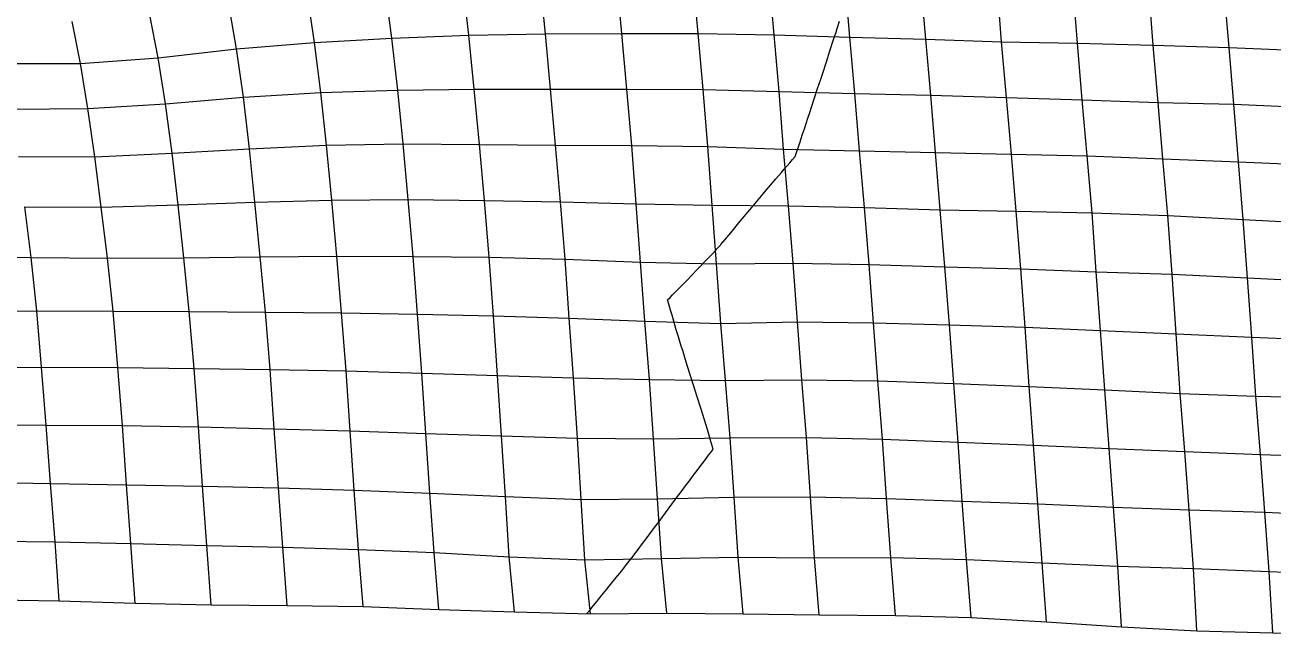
# Model space of a CAD drawing. Header units: metres. Extents: x -1994 to 1259, y -764 to 1460.
# Drawn here: x -368 to 450, y -711 to -312 of the extents above; entities that cross this region are included whole.
import ezdxf

# ---------------------------------------------------------------- set-up
doc = ezdxf.new("R2010")
doc.units = ezdxf.units.M

msp = doc.modelspace()

# ---------------------------------------------------------------- linework, layer by layer
for p, q in [((-76.96521, -318.313, -5031.5522), (-80.86218, -284.27347, -4994.7344)), ((-26.769287, -317.4492, -5027.8945), (-30.423218, -282.40134, -4992.2095)), ((23.285034, -317.17358, -5023.5757), (19.858276, -281.18304, -4988.9497)), ((73.252686, -317.25708, -5018.8535), (69.923706, -280.86084, -4984.6836)), ((123.009155, -318.21695, -5013.147), (119.77026, -281.44717, -4979.3965)), ((172.65833, -319.62256, -5006.9395), (169.41492, -282.87115, -4973.168)), ((222.30334, -321.04523, -5000.7124), (219.07996, -284.21045, -4967.035)), ((271.89075, -322.70618, -4994.2183), (268.92847, -284.78894, -4961.757)), ((321.66333, -323.59976, -4988.586), (318.66553, -285.82956, -4955.9595)), ((-178.12378, -323.2205, -5035.295), (-182.69775, -291.99002, -4995.321)), ((-127.45422, -320.3919, -5033.8447), (-131.61755, -287.4572, -4995.785)), ((371.31348, -325.00143, -4982.383), (368.2495, -287.50497, -4949.4487)), ((420.97583, -326.3519, -4976.237), (417.83716, -289.16528, -4942.9546)), ((-229.12183, -327.41193, -5035.2144), (-234.20093, -298.27753, -4992.885)), ((-331.36365, -336.81427, -5033.9067), (-336.84644, -309.35455, -4989.696)), ((-280.5144, -333.24057, -5033.2935), (-285.8839, -305.31082, -4989.611)), ((164.30933, -313.97272, -5003.0605), (165.89038, -309.11694, -4998.272)), ((-127.45422, -320.3919, -5033.8447), (-76.96521, -318.313, -5031.5522)), ((-76.96521, -318.313, -5031.5522), (-26.769287, -317.4492, -5027.8945)), ((-73.39966, -353.72714, -5066.826), (-76.96521, -318.313, -5031.5522)), ((-26.769287, -317.4492, -5027.8945), (23.285034, -317.17358, -5023.5757)), ((-23.428833, -353.79816, -5062.118), (-26.769287, -317.4492, -5027.8945)), ((26.584595, -353.69193, -5057.609), (23.285034, -317.17358, -5023.5757)), ((23.285034, -317.17358, -5023.5757), (73.252686, -317.25708, -5018.8535)), ((76.53772, -353.83582, -5052.819), (73.252686, -317.25708, -5018.8535)), ((73.252686, -317.25708, -5018.8535), (123.009155, -318.21695, -5013.147)), ((126.17615, -355.2854, -5046.562), (123.009155, -318.21695, -5013.147)), ((123.009155, -318.21695, -5013.147), (172.65833, -319.62256, -5006.9395)), ((162.729, -318.82724, -5007.844), (163.51941, -316.39914, -5005.4536)), ((163.51941, -316.39914, -5005.4536), (164.30933, -313.97272, -5003.0605)), ((-229.12183, -327.41193, -5035.2144), (-178.12378, -323.2205, -5035.295)), ((-178.12378, -323.2205, -5035.295), (-127.45422, -320.3919, -5033.8447)), ((-173.90259, -355.91492, -5073.6245), (-178.12378, -323.2205, -5035.295)), ((-123.54553, -354.38284, -5070.718), (-127.45422, -320.3919, -5033.8447)), ((159.56458, -328.54962, -5017.402), (161.93799, -321.2574, -5010.2334)), ((161.93799, -321.2574, -5010.2334), (162.729, -318.82724, -5007.844)), ((175.8706, -356.50323, -5040.5654), (172.65833, -319.62256, -5006.9395)), ((172.65833, -319.62256, -5006.9395), (222.30334, -321.04523, -5000.7124)), ((225.58704, -357.6292, -5034.672), (222.30334, -321.04523, -5000.7124)), ((222.30334, -321.04523, -5000.7124), (271.89075, -322.70618, -4994.2183)), ((275.18713, -359.23767, -5028.2363), (271.89075, -322.70618, -4994.2183)), ((271.89075, -322.70618, -4994.2183), (321.66333, -323.59976, -4988.586)), ((324.79858, -360.79953, -5021.8535), (321.66333, -323.59976, -4988.586)), ((321.66333, -323.59976, -4988.586), (371.31348, -325.00143, -4982.383)), ((374.3828, -362.47495, -5015.343), (371.31348, -325.00143, -4982.383)), ((371.31348, -325.00143, -4982.383), (420.97583, -326.3519, -4976.237)), ((424.09326, -363.62518, -5009.422), (420.97583, -326.3519, -4976.237)), ((420.97583, -326.3519, -4976.237), (470.4414, -328.51965, -4969.173)), ((-331.36365, -336.81427, -5033.9067), (-280.5144, -333.24057, -5033.2935)), ((-280.5144, -333.24057, -5033.2935), (-229.12183, -327.41193, -5035.2144)), ((-275.68176, -363.39777, -5074.4736), (-280.5144, -333.24057, -5033.2935)), ((-224.64673, -359.05273, -5074.7275), (-229.12183, -327.41193, -5035.2144)), ((157.17847, -335.89474, -5024.514), (159.56458, -328.54962, -5017.402)), ((-381.35632, -336.8345, -5038.512), (-331.36365, -336.81427, -5033.9067)), ((-326.3866, -366.3721, -5075.7603), (-331.36365, -336.81427, -5033.9067)), ((154.35425, -344.6018, -5032.8325), (154.78137, -343.28473, -5031.574)), ((154.78137, -343.28473, -5031.574), (157.17847, -335.89474, -5024.514)), ((151.48486, -353.329, -5041.133), (153.49854, -347.24115, -5035.3438)), ((153.49854, -347.24115, -5035.3438), (153.92664, -345.92065, -5034.089)), ((153.92664, -345.92065, -5034.089), (154.35425, -344.6018, -5032.8325)), ((-275.68176, -363.39777, -5074.4736), (-224.64673, -359.05273, -5074.7275)), ((-224.64673, -359.05273, -5074.7275), (-173.90259, -355.91492, -5073.6245)), ((-220.6687, -392.7561, -5111.9233), (-224.64673, -359.05273, -5074.7275)), ((-173.90259, -355.91492, -5073.6245), (-123.54553, -354.38284, -5070.718)), ((-170.1294, -390.46777, -5109.866), (-173.90259, -355.91492, -5073.6245)), ((-123.54553, -354.38284, -5070.718), (-73.39966, -353.72714, -5066.826)), ((-119.92456, -389.5672, -5106.2495), (-123.54553, -354.38284, -5070.718)), ((-70.0437, -390.01175, -5101.1216), (-73.39966, -353.72714, -5066.826)), ((-73.39966, -353.72714, -5066.826), (-23.428833, -353.79816, -5062.118)), ((-23.428833, -353.79816, -5062.118), (26.584595, -353.69193, -5057.609)), ((-20.141357, -390.36636, -5096.0947), (-23.428833, -353.79816, -5062.118)), ((29.77539, -390.66122, -5091.1353), (26.584595, -353.69193, -5057.609)), ((26.584595, -353.69193, -5057.609), (76.53772, -353.83582, -5052.819)), ((79.603516, -391.32373, -5085.7627), (76.53772, -353.83582, -5052.819)), ((76.53772, -353.83582, -5052.819), (126.17615, -355.2854, -5046.562)), ((129.1665, -393.08646, -5079.154), (126.17615, -355.2854, -5046.562)), ((126.17615, -355.2854, -5046.562), (175.8706, -356.50323, -5040.5654)), ((147.43347, -365.60516, -5052.5977), (149.46289, -359.45123, -5046.884)), ((149.46289, -359.45123, -5046.884), (151.48486, -353.329, -5041.133)), ((178.89246, -394.17368, -5073.3037), (175.8706, -356.50323, -5040.5654)), ((175.8706, -356.50323, -5040.5654), (225.58704, -357.6292, -5034.672)), ((228.62744, -395.2228, -5067.497), (225.58704, -357.6292, -5034.672)), ((225.58704, -357.6292, -5034.672), (275.18713, -359.23767, -5028.2363)), ((278.36633, -396.25555, -5061.708), (275.18713, -359.23767, -5028.2363)), ((275.18713, -359.23767, -5028.2363), (324.79858, -360.79953, -5021.8535)), ((-376.46643, -366.75406, -5079.9595), (-326.3866, -366.3721, -5075.7603)), ((-326.3866, -366.3721, -5075.7603), (-275.68176, -363.39777, -5074.4736)), ((-321.93347, -398.10413, -5115.171), (-326.3866, -366.3721, -5075.7603)), ((-271.354, -395.64972, -5113.301), (-275.68176, -363.39777, -5074.4736)), ((146.2793, -369.10507, -5055.8467), (147.43347, -365.60516, -5052.5977)), ((328.063, -397.46423, -5055.7217), (324.79858, -360.79953, -5021.8535)), ((324.79858, -360.79953, -5021.8535), (374.3828, -362.47495, -5015.343)), ((377.6145, -399.27423, -5049.06), (374.3828, -362.47495, -5015.343)), ((374.3828, -362.47495, -5015.343), (424.09326, -363.62518, -5009.422)), ((427.13257, -401.2234, -5042.2417), (424.09326, -363.62518, -5009.422)), ((424.09326, -363.62518, -5009.422), (473.5537, -365.8146, -5002.3335)), ((142.80151, -379.6677, -5065.522), (145.12146, -372.61932, -5059.08)), ((145.12146, -372.61932, -5059.08), (146.2793, -369.10507, -5055.8467)), ((140.47559, -386.74042, -5071.9355), (141.63904, -383.20197, -5068.7314)), ((141.63904, -383.20197, -5068.7314), (142.80151, -379.6677, -5065.522)), ((-220.6687, -392.7561, -5111.9233), (-170.1294, -390.46777, -5109.866)), ((-170.1294, -390.46777, -5109.866), (-119.92456, -389.5672, -5106.2495)), ((-166.70972, -426.48782, -5144.459), (-170.1294, -390.46777, -5109.866)), ((-116.611694, -426.0304, -5140.3447), (-119.92456, -389.5672, -5106.2495)), ((-119.92456, -389.5672, -5106.2495), (-70.0437, -390.01175, -5101.1216)), ((-66.75903, -426.5918, -5135.0854), (-70.0437, -390.01175, -5101.1216)), ((-70.0437, -390.01175, -5101.1216), (-20.141357, -390.36636, -5096.0947)), ((-16.988037, -427.49124, -5129.447), (-20.141357, -390.36636, -5096.0947)), ((-20.141357, -390.36636, -5096.0947), (29.77539, -390.66122, -5091.1353)), ((32.6969, -428.74783, -5123.4062), (29.77539, -390.66122, -5091.1353)), ((29.77539, -390.66122, -5091.1353), (79.603516, -391.32373, -5085.7627)), ((82.43396, -429.78845, -5117.609), (79.603516, -391.32373, -5085.7627)), ((79.603516, -391.32373, -5085.7627), (129.1665, -393.08646, -5079.154)), ((137.89319, -394.58646, -5079.1006), (138.93445, -391.42804, -5076.1777)), ((138.93445, -391.42804, -5076.1777), (139.98633, -388.22858, -5073.282)), ((139.98633, -388.22858, -5073.282), (140.14941, -387.73248, -5072.8335)), ((140.14941, -387.73248, -5072.8335), (140.3125, -387.23642, -5072.3843)), ((140.3125, -387.23642, -5072.3843), (140.47559, -386.74042, -5071.9355)), ((-371.8817, -397.93988, -5119.984), (-321.93347, -398.10413, -5115.171)), ((-321.93347, -398.10413, -5115.171), (-271.354, -395.64972, -5113.301)), ((-317.78528, -431.10114, -5153.1606), (-321.93347, -398.10413, -5115.171)), ((-271.354, -395.64972, -5113.301), (-220.6687, -392.7561, -5111.9233)), ((-267.4336, -429.59204, -5150.2275), (-271.354, -395.64972, -5113.301)), ((-217.01721, -427.81378, -5147.5977), (-220.6687, -392.7561, -5111.9233)), ((132.3186, -430.21658, -5112.4995), (129.1665, -393.08646, -5079.154)), ((129.1665, -393.08646, -5079.154), (178.89246, -394.17368, -5073.3037)), ((133.24048, -401.95117, -5086.406), (135.04614, -399.84674, -5084.226)), ((135.04614, -399.84674, -5084.226), (136.85486, -397.7296, -5082.0615)), ((136.85486, -397.7296, -5082.0615), (137.89319, -394.58646, -5079.1006)), ((182.06055, -431.23752, -5106.724), (178.89246, -394.17368, -5073.3037)), ((178.89246, -394.17368, -5073.3037), (228.62744, -395.2228, -5067.497)), ((231.67908, -432.7698, -5100.374), (228.62744, -395.2228, -5067.497)), ((228.62744, -395.2228, -5067.497), (278.36633, -396.25555, -5061.708)), ((281.42957, -433.75464, -5094.639), (278.36633, -396.25555, -5061.708)), ((278.36633, -396.25555, -5061.708), (328.063, -397.46423, -5055.7217)), ((331.167, -434.79395, -5088.8433), (328.063, -397.46423, -5055.7217)), ((328.063, -397.46423, -5055.7217), (377.6145, -399.27423, -5049.06)), ((380.75488, -436.4536, -5082.35), (377.6145, -399.27423, -5049.06)), ((377.6145, -399.27423, -5049.06), (427.13257, -401.2234, -5042.2417)), ((126.02417, -410.3409, -5095.1562), (127.82837, -408.24313, -5092.969)), ((127.82837, -408.24313, -5092.969), (129.63159, -406.1493, -5090.7773)), ((129.63159, -406.1493, -5090.7773), (133.24048, -401.95117, -5086.406)), ((430.1277, -439.00473, -5074.8555), (427.13257, -401.2234, -5042.2417)), ((427.13257, -401.2234, -5042.2417), (476.5691, -403.51193, -5035.042)), ((117.82544, -419.95282, -5104.9404), (121.93225, -415.11417, -5100.087)), ((121.93225, -415.11417, -5100.087), (123.98071, -412.71683, -5097.634)), ((123.98071, -412.71683, -5097.634), (126.02417, -410.3409, -5095.1562)), ((111.52576, -427.45343, -5112.232), (113.704834, -424.85443, -5109.7188)), ((113.704834, -424.85443, -5109.7188), (115.766846, -422.3947, -5107.341)), ((115.766846, -422.3947, -5107.341), (117.82544, -419.95282, -5104.9404)), ((-363.60144, -464.0016, -5195.8867), (-367.69397, -430.77283, -5158.1577)), ((-367.69397, -430.77283, -5158.1577), (-317.78528, -431.10114, -5153.1606)), ((-317.78528, -431.10114, -5153.1606), (-267.4336, -429.59204, -5150.2275)), ((-313.69775, -464.35095, -5190.866), (-317.78528, -431.10114, -5153.1606)), ((-267.4336, -429.59204, -5150.2275), (-217.01721, -427.81378, -5147.5977)), ((-263.6543, -464.12064, -5186.4966), (-267.4336, -429.59204, -5150.2275)), ((-217.01721, -427.81378, -5147.5977), (-166.70972, -426.48782, -5144.459)), ((-213.53235, -463.56406, -5182.4937), (-217.01721, -427.81378, -5147.5977)), ((-166.70972, -426.48782, -5144.459), (-116.611694, -426.0304, -5140.3447)), ((-163.4458, -463.15454, -5178.325), (-166.70972, -426.48782, -5144.459)), ((-113.50903, -463.36603, -5173.4595), (-116.611694, -426.0304, -5140.3447)), ((-116.611694, -426.0304, -5140.3447), (-66.75903, -426.5918, -5135.0854)), ((-63.62854, -463.8119, -5168.33), (-66.75903, -426.5918, -5135.0854)), ((-66.75903, -426.5918, -5135.0854), (-16.988037, -427.49124, -5129.447)), ((-13.957764, -465.12756, -5162.2236), (-16.988037, -427.49124, -5129.447)), ((-16.988037, -427.49124, -5129.447), (32.6969, -428.74783, -5123.4062)), ((35.54602, -467.1358, -5155.339), (32.6969, -428.74783, -5123.4062)), ((32.6969, -428.74783, -5123.4062), (82.43396, -429.78845, -5117.609)), ((85.27234, -468.22107, -5149.491), (82.43396, -429.78845, -5117.609)), ((82.43396, -429.78845, -5117.609), (132.3186, -430.21658, -5112.4995)), ((100.82544, -440.2506, -5124.506), (107.164185, -432.66888, -5117.237)), ((107.164185, -432.66888, -5117.237), (109.345215, -430.06018, -5114.7354)), ((109.345215, -430.06018, -5114.7354), (111.52576, -427.45343, -5112.232)), ((135.39551, -467.65924, -5145.494), (132.3186, -430.21658, -5112.4995)), ((132.3186, -430.21658, -5112.4995), (182.06055, -431.23752, -5106.724)), ((185.16528, -468.5646, -5139.8486), (182.06055, -431.23752, -5106.724)), ((182.06055, -431.23752, -5106.724), (231.67908, -432.7698, -5100.374)), ((234.78113, -470.10806, -5133.486), (231.67908, -432.7698, -5100.374)), ((231.67908, -432.7698, -5100.374), (281.42957, -433.75464, -5094.639)), ((94.54407, -447.80188, -5131.6333), (100.82544, -440.2506, -5124.506)), ((284.44922, -471.43427, -5127.3677), (281.42957, -433.75464, -5094.639)), ((281.42957, -433.75464, -5094.639), (331.167, -434.79395, -5088.8433)), ((333.96533, -473.39194, -5120.5396), (331.167, -434.79395, -5088.8433)), ((331.167, -434.79395, -5088.8433), (380.75488, -436.4536, -5082.35)), ((383.56982, -474.98203, -5114.125), (380.75488, -436.4536, -5082.35)), ((380.75488, -436.4536, -5082.35), (430.1277, -439.00473, -5074.8555)), ((432.97437, -477.40253, -5106.777), (430.1277, -439.00473, -5074.8555)), ((430.1277, -439.00473, -5074.8555), (479.4585, -441.73245, -5067.1626)), ((88.17236, -455.54318, -5138.703), (94.54407, -447.80188, -5131.6333)), ((86.15503, -457.76868, -5140.7393), (86.58728, -457.31848, -5140.3276)), ((86.58728, -457.31848, -5140.3276), (87.01941, -456.8689, -5139.9155)), ((87.01941, -456.8689, -5139.9155), (87.451294, -456.42, -5139.502)), ((87.451294, -456.42, -5139.502), (87.69177, -456.1275, -5139.2363)), ((87.69177, -456.1275, -5139.2363), (87.93213, -455.8352, -5138.9697)), ((87.93213, -455.8352, -5138.9697), (88.17236, -455.54318, -5138.703)), ((-413.46704, -463.49466, -5201.085), (-363.60144, -464.0016, -5195.8867)), ((-359.93005, -498.9772, -5231.6533), (-363.60144, -464.0016, -5195.8867)), ((-363.60144, -464.0016, -5195.8867), (-313.69775, -464.35095, -5190.866)), ((-313.69775, -464.35095, -5190.866), (-263.6543, -464.12064, -5186.4966)), ((-309.9796, -499.13223, -5226.8506), (-313.69775, -464.35095, -5190.866)), ((-263.6543, -464.12064, -5186.4966), (-213.53235, -463.56406, -5182.4937)), ((-260.06555, -499.4389, -5221.878), (-263.6543, -464.12064, -5186.4966)), ((-213.53235, -463.56406, -5182.4937), (-163.4458, -463.15454, -5178.325)), ((-210.16638, -499.80664, -5216.8364), (-213.53235, -463.56406, -5182.4937)), ((-160.2893, -500.2663, -5211.6914), (-163.4458, -463.15454, -5178.325)), ((-163.4458, -463.15454, -5178.325), (-113.50903, -463.36603, -5173.4595)), ((-110.52222, -501.1822, -5206.034), (-113.50903, -463.36603, -5173.4595)), ((-113.50903, -463.36603, -5173.4595), (-63.62854, -463.8119, -5168.33)), ((-60.786987, -502.23065, -5200.228), (-63.62854, -463.8119, -5168.33)), ((-63.62854, -463.8119, -5168.33), (-13.957764, -465.12756, -5162.2236)), ((-11.161011, -503.73212, -5193.9126), (-13.957764, -465.12756, -5162.2236)), ((-13.957764, -465.12756, -5162.2236), (35.54602, -467.1358, -5155.339)), ((72.66638, -471.85022, -5153.526), (79.41052, -464.8102, -5147.132)), ((79.41052, -464.8102, -5147.132), (82.78467, -461.28, -5143.9478)), ((82.78467, -461.28, -5143.9478), (86.15503, -457.76868, -5140.7393)), ((38.325684, -505.81128, -5186.948), (35.54602, -467.1358, -5155.339)), ((35.54602, -467.1358, -5155.339), (85.27234, -468.22107, -5149.491)), ((69.29578, -475.36053, -5156.7363), (72.66638, -471.85022, -5153.526)), ((85.27234, -468.22107, -5149.491), (135.39551, -467.65924, -5145.494)), ((87.99414, -507.1361, -5180.8315), (85.27234, -468.22107, -5149.491)), ((138.19751, -506.24213, -5177.2075), (135.39551, -467.65924, -5145.494)), ((135.39551, -467.65924, -5145.494), (185.16528, -468.5646, -5139.8486)), ((188.03003, -506.8869, -5171.8545), (185.16528, -468.5646, -5139.8486)), ((185.16528, -468.5646, -5139.8486), (234.78113, -470.10806, -5133.486)), ((237.7395, -508.04172, -5165.9287), (234.78113, -470.10806, -5133.486)), ((234.78113, -470.10806, -5133.486), (284.44922, -471.43427, -5127.3677)), ((287.3191, -509.73553, -5159.3975), (284.44922, -471.43427, -5127.3677)), ((284.44922, -471.43427, -5127.3677), (333.96533, -473.39194, -5120.5396)), ((336.80737, -511.8081, -5152.4404), (333.96533, -473.39194, -5120.5396)), ((333.96533, -473.39194, -5120.5396), (383.56982, -474.98203, -5114.125)), ((60.77588, -484.13715, -5165.027), (63.318604, -481.5355, -5162.5205)), ((63.318604, -481.5355, -5162.5205), (65.93213, -478.83545, -5159.991)), ((65.93213, -478.83545, -5159.991), (69.29578, -475.36053, -5156.7363)), ((386.28394, -513.92926, -5145.4287), (383.56982, -474.98203, -5114.125)), ((383.56982, -474.98203, -5114.125), (432.97437, -477.40253, -5106.777)), ((435.74902, -516.0983, -5138.3633), (432.97437, -477.40253, -5106.777)), ((432.97437, -477.40253, -5106.777), (482.36548, -479.87885, -5099.366)), ((53.166748, -491.8332, -5172.6865), (54.835693, -490.1486, -5171)), ((54.835693, -490.1486, -5171), (56.505127, -488.4616, -5169.317)), ((56.505127, -488.4616, -5169.317), (58.175415, -486.77017, -5167.6387)), ((58.175415, -486.77017, -5167.6387), (60.77588, -484.13715, -5165.027)), ((54.140747, -495.17517, -5175.2705), (53.166748, -491.8332, -5172.6865)), ((55.115723, -498.5144, -5177.858), (54.140747, -495.17517, -5175.2705)), ((56.09192, -501.84805, -5180.452), (55.115723, -498.5144, -5177.858)), ((-409.99353, -499.2909, -5235.929), (-359.93005, -498.9772, -5231.6533)), ((-356.73633, -535.9347, -5265.193), (-359.93005, -498.9772, -5231.6533)), ((-359.93005, -498.9772, -5231.6533), (-309.9796, -499.13223, -5226.8506)), ((-306.75867, -535.9768, -5260.517), (-309.9796, -499.13223, -5226.8506)), ((-309.9796, -499.13223, -5226.8506), (-260.06555, -499.4389, -5221.878)), ((-256.93005, -536.638, -5255.146), (-260.06555, -499.4389, -5221.878)), ((-260.06555, -499.4389, -5221.878), (-210.16638, -499.80664, -5216.8364)), ((-207.09717, -537.2808, -5249.7954), (-210.16638, -499.80664, -5216.8364)), ((-210.16638, -499.80664, -5216.8364), (-160.2893, -500.2663, -5211.6914)), ((-157.33691, -538.2249, -5244.1064), (-160.2893, -500.2663, -5211.6914)), ((-160.2893, -500.2663, -5211.6914), (-110.52222, -501.1822, -5206.034)), ((-107.70325, -539.6942, -5237.827), (-110.52222, -501.1822, -5206.034)), ((-110.52222, -501.1822, -5206.034), (-60.786987, -502.23065, -5200.228)), ((-58.0979, -541.2816, -5231.4155), (-60.786987, -502.23065, -5200.228)), ((-60.786987, -502.23065, -5200.228), (-11.161011, -503.73212, -5193.9126)), ((-8.470337, -542.77655, -5225.1074), (-11.161011, -503.73212, -5193.9126)), ((-11.161011, -503.73212, -5193.9126), (38.325684, -505.81128, -5186.948)), ((41.25757, -543.8552, -5219.267), (38.325684, -505.81128, -5186.948)), ((38.325684, -505.81128, -5186.948), (87.99414, -507.1361, -5180.8315)), ((57.487305, -506.61206, -5184.159), (56.09192, -501.84805, -5180.452)), ((58.890503, -511.31494, -5187.911), (57.487305, -506.61206, -5184.159)), ((87.99414, -507.1361, -5180.8315), (138.19751, -506.24213, -5177.2075)), ((141.15698, -544.1712, -5209.6553), (138.19751, -506.24213, -5177.2075)), ((138.19751, -506.24213, -5177.2075), (188.03003, -506.8869, -5171.8545)), ((60.309937, -515.9822, -5191.7305), (58.890503, -511.31494, -5187.911)), ((91.04956, -544.66736, -5213.7266), (87.99414, -507.1361, -5180.8315)), ((190.97339, -544.88293, -5204.2275), (188.03003, -506.8869, -5171.8545)), ((188.03003, -506.8869, -5171.8545), (237.7395, -508.04172, -5165.9287)), ((240.57959, -546.46643, -5197.82), (237.7395, -508.04172, -5165.9287)), ((237.7395, -508.04172, -5165.9287), (287.3191, -509.73553, -5159.3975)), ((290.07263, -548.51935, -5190.8853), (287.3191, -509.73553, -5159.3975)), ((287.3191, -509.73553, -5159.3975), (336.80737, -511.8081, -5152.4404)), ((339.5381, -550.6871, -5183.8213), (336.80737, -511.8081, -5152.4404)), ((336.80737, -511.8081, -5152.4404), (386.28394, -513.92926, -5145.4287)), ((388.95215, -553.06757, -5176.5186), (386.28394, -513.92926, -5145.4287)), ((386.28394, -513.92926, -5145.4287), (435.74902, -516.0983, -5138.3633)), ((61.228516, -519.00256, -5194.202), (60.309937, -515.9822, -5191.7305)), ((62.152466, -522.00195, -5196.6987), (61.228516, -519.00256, -5194.202)), ((63.081543, -524.979, -5199.2188), (62.152466, -522.00195, -5196.6987)), ((438.51465, -554.8323, -5169.907), (435.74902, -516.0983, -5138.3633)), ((435.74902, -516.0983, -5138.3633), (485.25244, -518.1092, -5131.4756)), ((65.4447, -532.55164, -5205.6294), (63.081543, -524.979, -5199.2188)), ((-406.7439, -536.01666, -5269.729), (-356.73633, -535.9347, -5265.193)), ((-353.7859, -573.9012, -5297.599), (-356.73633, -535.9347, -5265.193)), ((-356.73633, -535.9347, -5265.193), (-306.75867, -535.9768, -5260.517)), ((-303.84094, -574.0792, -5292.7705), (-306.75867, -535.9768, -5260.517)), ((-306.75867, -535.9768, -5260.517), (-256.93005, -536.638, -5255.146)), ((-254.0448, -574.875, -5287.248), (-256.93005, -536.638, -5255.146)), ((-256.93005, -536.638, -5255.146), (-207.09717, -537.2808, -5249.7954)), ((-204.3927, -576.26807, -5281.0547), (-207.09717, -537.2808, -5249.7954)), ((-207.09717, -537.2808, -5249.7954), (-157.33691, -538.2249, -5244.1064)), ((-154.71838, -577.56866, -5274.965), (-157.33691, -538.2249, -5244.1064)), ((-157.33691, -538.2249, -5244.1064), (-107.70325, -539.6942, -5237.827)), ((67.81018, -540.11536, -5212.051), (65.4447, -532.55164, -5205.6294)), ((-105.11963, -579.18304, -5268.523), (-107.70325, -539.6942, -5237.827)), ((-107.70325, -539.6942, -5237.827), (-58.0979, -541.2816, -5231.4155)), ((-55.50647, -580.7383, -5262.147), (-58.0979, -541.2816, -5231.4155)), ((-58.0979, -541.2816, -5231.4155), (-8.470337, -542.77655, -5225.1074)), ((-5.889404, -582.27655, -5255.7905), (-8.470337, -542.77655, -5225.1074)), ((-8.470337, -542.77655, -5225.1074), (41.25757, -543.8552, -5219.267)), ((43.990967, -582.7224, -5250.661), (41.25757, -543.8552, -5219.267)), ((41.25757, -543.8552, -5219.267), (91.04956, -544.66736, -5213.7266)), ((70.18384, -547.64233, -5218.511), (67.81018, -540.11536, -5212.051)), ((72.55737, -555.16876, -5224.971), (70.18384, -547.64233, -5218.511)), ((91.04956, -544.66736, -5213.7266), (141.15698, -544.1712, -5209.6553)), ((94.12256, -582.1258, -5246.703), (91.04956, -544.66736, -5213.7266)), ((144.15247, -581.9513, -5242.271), (141.15698, -544.1712, -5209.6553)), ((141.15698, -544.1712, -5209.6553), (190.97339, -544.88293, -5204.2275)), ((193.88123, -583.0267, -5236.4346), (190.97339, -544.88293, -5204.2275)), ((190.97339, -544.88293, -5204.2275), (240.57959, -546.46643, -5197.82)), ((243.427, -584.86096, -5229.745), (240.57959, -546.46643, -5197.82)), ((240.57959, -546.46643, -5197.82), (290.07263, -548.51935, -5190.8853)), ((74.91943, -562.7478, -5231.3755), (72.55737, -555.16876, -5224.971)), ((292.89197, -587.03, -5222.6797), (290.07263, -548.51935, -5190.8853)), ((290.07263, -548.51935, -5190.8853), (339.5381, -550.6871, -5183.8213)), ((342.36792, -589.1538, -5215.665), (339.5381, -550.6871, -5183.8213)), ((339.5381, -550.6871, -5183.8213), (388.95215, -553.06757, -5176.5186)), ((391.87378, -591.1542, -5208.7896), (388.95215, -553.06757, -5176.5186)), ((388.95215, -553.06757, -5176.5186), (438.51465, -554.8323, -5169.907)), ((441.40234, -593.0593, -5202.0205), (438.51465, -554.8323, -5169.907)), ((438.51465, -554.8323, -5169.907), (488.19482, -556.1092, -5163.844)), ((77.27173, -570.3661, -5237.7354), (74.91943, -562.7478, -5231.3755)), ((79.23291, -576.7181, -5243.038), (77.27173, -570.3661, -5237.7354)), ((-403.69458, -573.5729, -5302.596), (-353.7859, -573.9012, -5297.599)), ((-350.8656, -611.99304, -5329.8643), (-353.7859, -573.9012, -5297.599)), ((-353.7859, -573.9012, -5297.599), (-303.84094, -574.0792, -5292.7705)), ((-301.0918, -612.88135, -5324.238), (-303.84094, -574.0792, -5292.7705)), ((-303.84094, -574.0792, -5292.7705), (-254.0448, -574.875, -5287.248)), ((-251.30835, -613.7296, -5318.6562), (-254.0448, -574.875, -5287.248)), ((-254.0448, -574.875, -5287.248), (-204.3927, -576.26807, -5281.0547)), ((-201.60706, -614.91864, -5312.692), (-204.3927, -576.26807, -5281.0547)), ((-204.3927, -576.26807, -5281.0547), (-154.71838, -577.56866, -5274.965)), ((-151.9956, -616.48047, -5306.309), (-154.71838, -577.56866, -5274.965)), ((-154.71838, -577.56866, -5274.965), (-105.11963, -579.18304, -5268.523)), ((-102.45422, -618.33246, -5299.5996), (-105.11963, -579.18304, -5268.523)), ((-105.11963, -579.18304, -5268.523), (-55.50647, -580.7383, -5262.147)), ((81.160645, -583.029, -5248.2314), (79.23291, -576.7181, -5243.038)), ((-53.028564, -620.66565, -5292.35), (-55.50647, -580.7383, -5262.147)), ((-55.50647, -580.7383, -5262.147), (-5.889404, -582.27655, -5255.7905)), ((-3.468628, -622.44086, -5285.727), (-5.889404, -582.27655, -5255.7905)), ((-5.889404, -582.27655, -5255.7905), (43.990967, -582.7224, -5250.661)), ((43.990967, -582.7224, -5250.661), (94.12256, -582.1258, -5246.703)), ((46.586304, -622.1626, -5281.411), (43.990967, -582.7224, -5250.661)), ((83.09802, -589.47906, -5253.4233), (81.160645, -583.029, -5248.2314)), ((94.12256, -582.1258, -5246.703), (144.15247, -581.9513, -5242.271)), ((96.83984, -621.05994, -5278.022), (94.12256, -582.1258, -5246.703)), ((146.87817, -620.8506, -5273.629), (144.15247, -581.9513, -5242.271)), ((144.15247, -581.9513, -5242.271), (193.88123, -583.0267, -5236.4346)), ((196.62671, -621.84393, -5267.8843), (193.88123, -583.0267, -5236.4346)), ((193.88123, -583.0267, -5236.4346), (243.427, -584.86096, -5229.745)), ((246.17859, -623.6526, -5261.224), (243.427, -584.86096, -5229.745)), ((243.427, -584.86096, -5229.745), (292.89197, -587.03, -5222.6797)), ((295.75183, -625.3727, -5254.663), (292.89197, -587.03, -5222.6797)), ((292.89197, -587.03, -5222.6797), (342.36792, -589.1538, -5215.665)), ((75.8573, -599.09973, -5261.6187), (77.95886, -596.3014, -5259.2524)), ((77.95886, -596.3014, -5259.2524), (80.059204, -593.51, -5256.8765)), ((80.059204, -593.51, -5256.8765), (81.072754, -592.16296, -5255.73)), ((81.072754, -592.16296, -5255.73), (82.08569, -590.8192, -5254.579)), ((82.08569, -590.8192, -5254.579), (83.09802, -589.47906, -5253.4233)), ((345.22485, -627.5089, -5247.635), (342.36792, -589.1538, -5215.665)), ((342.36792, -589.1538, -5215.665), (391.87378, -591.1542, -5208.7896)), ((394.8081, -629.187, -5241.121), (391.87378, -591.1542, -5208.7896)), ((391.87378, -591.1542, -5208.7896), (441.40234, -593.0593, -5202.0205)), ((444.40625, -630.8046, -5234.675), (441.40234, -593.0593, -5202.0205)), ((441.40234, -593.0593, -5202.0205), (490.96387, -594.8293, -5195.4033)), ((69.54822, -607.5174, -5268.6875), (71.651855, -604.70764, -5266.3364)), ((71.651855, -604.70764, -5266.3364), (75.8573, -599.09973, -5261.6187)), ((-400.68274, -611.2853, -5335.2876), (-350.8656, -611.99304, -5329.8643)), ((-347.9889, -650.2661, -5361.926), (-350.8656, -611.99304, -5329.8643)), ((-350.8656, -611.99304, -5329.8643), (-301.0918, -612.88135, -5324.238)), ((-298.2876, -651.4551, -5355.9614), (-301.0918, -612.88135, -5324.238)), ((-301.0918, -612.88135, -5324.238), (-251.30835, -613.7296, -5318.6562)), ((63.87561, -615.1121, -5274.9893), (65.65979, -612.72174, -5273.011)), ((65.65979, -612.72174, -5273.011), (67.44324, -610.33484, -5271.0283)), ((67.44324, -610.33484, -5271.0283), (69.54822, -607.5174, -5268.6875)), ((-248.59412, -652.6769, -5349.9604), (-251.30835, -613.7296, -5318.6562)), ((-251.30835, -613.7296, -5318.6562), (-201.60706, -614.91864, -5312.692)), ((-198.8883, -653.8468, -5344.0176), (-201.60706, -614.91864, -5312.692)), ((-201.60706, -614.91864, -5312.692), (-151.9956, -616.48047, -5306.309)), ((-149.2688, -655.3752, -5337.672), (-151.9956, -616.48047, -5306.309)), ((-151.9956, -616.48047, -5306.309), (-102.45422, -618.33246, -5299.5996)), ((-99.725464, -657.21936, -5330.9717), (-102.45422, -618.33246, -5299.5996)), ((-102.45422, -618.33246, -5299.5996), (-53.028564, -620.66565, -5292.35)), ((-50.45288, -660.1873, -5323.009), (-53.028564, -620.66565, -5292.35)), ((-53.028564, -620.66565, -5292.35), (-3.468628, -622.44086, -5285.727)), ((46.586304, -622.1626, -5281.411), (96.83984, -621.05994, -5278.022)), ((59.0885, -621.53516, -5280.28), (62.09082, -617.50684, -5276.962)), ((62.09082, -617.50684, -5276.962), (63.87561, -615.1121, -5274.9893)), ((96.83984, -621.05994, -5278.022), (146.87817, -620.8506, -5273.629)), ((99.45923, -660.4004, -5308.8843), (96.83984, -621.05994, -5278.022)), ((149.38867, -660.6427, -5303.984), (146.87817, -620.8506, -5273.629)), ((146.87817, -620.8506, -5273.629), (196.62671, -621.84393, -5267.8843)), ((-3.468628, -622.44086, -5285.727), (46.586304, -622.1626, -5281.411)), ((-0.920044, -662.07544, -5316.259), (-3.468628, -622.44086, -5285.727)), ((49.276855, -661.2077, -5312.6055), (46.586304, -622.1626, -5281.411)), ((50.074707, -633.65753, -5290.182), (56.08423, -625.57434, -5283.583)), ((56.08423, -625.57434, -5283.583), (59.0885, -621.53516, -5280.28)), ((199.40112, -660.5411, -5299.4697), (196.62671, -621.84393, -5267.8843)), ((196.62671, -621.84393, -5267.8843), (246.17859, -623.6526, -5261.224)), ((249.06372, -661.89026, -5293.325), (246.17859, -623.6526, -5261.224)), ((246.17859, -623.6526, -5261.224), (295.75183, -625.3727, -5254.663)), ((298.5592, -663.9332, -5286.4014), (295.75183, -625.3727, -5254.663)), ((295.75183, -625.3727, -5254.663), (345.22485, -627.5089, -5247.635)), ((348.01392, -666.145, -5279.288), (345.22485, -627.5089, -5247.635)), ((345.22485, -627.5089, -5247.635), (394.8081, -629.187, -5241.121)), ((397.6101, -667.7699, -5272.8345), (394.8081, -629.187, -5241.121)), ((394.8081, -629.187, -5241.121), (444.40625, -630.8046, -5234.675)), ((47.06958, -637.70166, -5293.478), (50.074707, -633.65753, -5290.182)), ((447.14746, -669.6389, -5266.106), (444.40625, -630.8046, -5234.675)), ((444.40625, -630.8046, -5234.675), (493.86084, -633.0177, -5227.56)), ((39.217407, -648.23627, -5302.1567), (41.642944, -644.9991, -5299.4414)), ((41.642944, -644.9991, -5299.4414), (44.065186, -641.7419, -5296.78)), ((44.065186, -641.7419, -5296.78), (47.06958, -637.70166, -5293.478)), ((-397.8269, -649.64435, -5367.2524), (-347.9889, -650.2661, -5361.926)), ((-345.19983, -688.9022, -5393.579), (-347.9889, -650.2661, -5361.926)), ((-347.9889, -650.2661, -5361.926), (-298.2876, -651.4551, -5355.9614)), ((-295.56226, -690.3557, -5387.318), (-298.2876, -651.4551, -5355.9614)), ((-298.2876, -651.4551, -5355.9614), (-248.59412, -652.6769, -5349.9604)), ((-245.83032, -691.418, -5381.496), (-248.59412, -652.6769, -5349.9604)), ((-248.59412, -652.6769, -5349.9604), (-198.8883, -653.8468, -5344.0176)), ((-195.97437, -691.96497, -5376.253), (-198.8883, -653.8468, -5344.0176)), ((-198.8883, -653.8468, -5344.0176), (-149.2688, -655.3752, -5337.672)), ((33.259766, -656.11426, -5308.9775), (36.808228, -651.42206, -5304.915)), ((36.808228, -651.42206, -5304.915), (39.217407, -648.23627, -5302.1567)), ((-146.1626, -692.69574, -5370.8037), (-149.2688, -655.3752, -5337.672)), ((-149.2688, -655.3752, -5337.672), (-99.725464, -657.21936, -5330.9717)), ((-96.60632, -694.486, -5364.164), (-99.725464, -657.21936, -5330.9717)), ((-99.725464, -657.21936, -5330.9717), (-50.45288, -660.1873, -5323.009)), ((-47.02527, -696.17456, -5357.638), (-50.45288, -660.1873, -5323.009)), ((-50.45288, -660.1873, -5323.009), (-0.920044, -662.07544, -5316.259)), ((-0.920044, -662.07544, -5316.259), (49.276855, -661.2077, -5312.6055)), ((2.653198, -697.45807, -5351.568), (-0.920044, -662.07544, -5316.259)), ((26.226929, -665.1988, -5317.4717), (29.734375, -660.70776, -5313.154)), ((29.734375, -660.70776, -5313.154), (33.259766, -656.11426, -5308.9775)), ((49.276855, -661.2077, -5312.6055), (99.45923, -660.4004, -5308.8843)), ((52.763916, -696.9481, -5347.5127), (49.276855, -661.2077, -5312.6055)), ((102.6311, -697.4485, -5342.3223), (99.45923, -660.4004, -5308.8843)), ((99.45923, -660.4004, -5308.8843), (149.38867, -660.6427, -5303.984)), ((149.38867, -660.6427, -5303.984), (199.40112, -660.5411, -5299.4697)), ((152.45837, -698.11487, -5336.945), (149.38867, -660.6427, -5303.984)), ((202.36096, -698.4689, -5331.919), (199.40112, -660.5411, -5299.4697)), ((199.40112, -660.5411, -5299.4697), (249.06372, -661.89026, -5293.325)), ((252.00256, -699.9053, -5325.677), (249.06372, -661.89026, -5293.325)), ((249.06372, -661.89026, -5293.325), (298.5592, -663.9332, -5286.4014)), ((19.622314, -673.5554, -5325.807), (23.127808, -669.167, -5321.2866)), ((23.127808, -669.167, -5321.2866), (26.226929, -665.1988, -5317.4717)), ((301.30493, -702.7492, -5317.853), (298.5592, -663.9332, -5286.4014)), ((298.5592, -663.9332, -5286.4014), (348.01392, -666.145, -5279.288)), ((350.50415, -706.0211, -5309.549), (348.01392, -666.145, -5279.288)), ((348.01392, -666.145, -5279.288), (397.6101, -667.7699, -5272.8345)), ((399.8733, -708.58875, -5302.0356), (397.6101, -667.7699, -5272.8345)), ((397.6101, -667.7699, -5272.8345), (447.14746, -669.6389, -5266.106)), ((449.5376, -709.93066, -5295.8994), (447.14746, -669.6389, -5266.106)), ((447.14746, -669.6389, -5266.106), (496.65234, -671.6439, -5259.225)), ((14.95752, -679.354, -5331.907), (19.622314, -673.5554, -5325.807)), ((8.565552, -687.24146, -5340.386), (10.161377, -685.2784, -5338.2563)), ((10.161377, -685.2784, -5338.2563), (13.357422, -681.3347, -5334.0176)), ((13.357422, -681.3347, -5334.0176), (14.95752, -679.354, -5331.907)), ((-394.98865, -688.0769, -5399.135), (-345.19983, -688.9022, -5393.579)), ((-345.19983, -688.9022, -5393.579), (-295.56226, -690.3557, -5387.318)), ((-295.56226, -690.3557, -5387.318), (-245.83032, -691.418, -5381.496)), ((-245.83032, -691.418, -5381.496), (-195.97437, -691.96497, -5376.253)), ((-195.97437, -691.96497, -5376.253), (-146.1626, -692.69574, -5370.8037)), ((-146.1626, -692.69574, -5370.8037), (-96.60632, -694.486, -5364.164)), ((-96.60632, -694.486, -5364.164), (-47.02527, -696.17456, -5357.638)), ((0.172607, -697.46783, -5351.7866), (2.427979, -694.7466, -5348.6675)), ((2.427979, -694.7466, -5348.6675), (4.699341, -691.98456, -5345.571)), ((4.699341, -691.98456, -5345.571), (6.971558, -689.19696, -5342.5234)), ((6.971558, -689.19696, -5342.5234), (8.565552, -687.24146, -5340.386)), ((-47.02527, -696.17456, -5357.638), (2.653198, -697.45807, -5351.568)), ((2.653198, -697.45807, -5351.568), (52.763916, -696.9481, -5347.5127)), ((52.763916, -696.9481, -5347.5127), (102.6311, -697.4485, -5342.3223)), ((102.6311, -697.4485, -5342.3223), (152.45837, -698.11487, -5336.945)), ((152.45837, -698.11487, -5336.945), (202.36096, -698.4689, -5331.919)), ((202.36096, -698.4689, -5331.919), (252.00256, -699.9053, -5325.677)), ((252.00256, -699.9053, -5325.677), (301.30493, -702.7492, -5317.853)), ((301.30493, -702.7492, -5317.853), (350.50415, -706.0211, -5309.549)), ((350.50415, -706.0211, -5309.549), (399.8733, -708.58875, -5302.0356)), ((399.8733, -708.58875, -5302.0356), (449.5376, -709.93066, -5295.8994)), ((449.5376, -709.93066, -5295.8994), (499.19165, -711.3165, -5289.714))]:
    msp.add_line(p, q)

doc.saveas('drawing.dxf')
